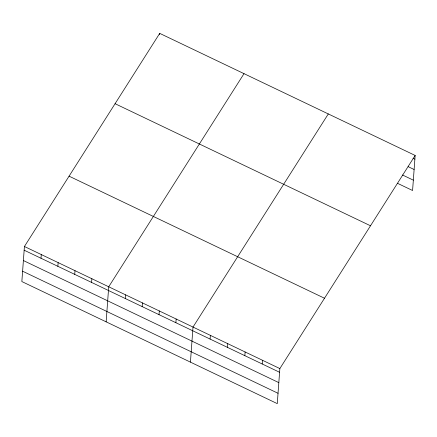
<?xml version="1.0" encoding="UTF-8"?>
<svg xmlns="http://www.w3.org/2000/svg" width="437" height="437" viewBox="0 0 437 437"><rect width="100%" height="100%" fill="white"/><g stroke="black" fill="none" stroke-linecap="round" stroke-linejoin="round"><path stroke-width="0.66" d="M24.423 246.495L21.85 281.554L277.276 403.63L279.855 368.571L415.15 155.446L159.724 33.37L24.423 246.495L279.855 368.571M41.012 258.256L41.28 254.553M57.87 266.313L58.143 262.61M74.727 274.37L75 270.667M91.584 282.428L91.857 278.724M106.142 321.84L108.715 286.781L244.015 73.656M125.304 298.542L125.572 294.838M159.631 34.605L159.724 33.37M142.162 306.599L142.435 302.896M159.019 314.656L159.292 310.953M175.876 322.714L176.149 319.01M190.434 362.126L193.007 327.067L328.307 113.942M210.104 339.074L210.377 335.365M227.475 347.377L227.743 343.668M244.84 355.68L245.113 351.971M262.211 363.977L262.484 360.274M415.15 155.446L412.577 190.505L397.604 183.349M413.08 158.298L414.877 159.155M408.131 166.639L414.118 169.501M402.553 175.008L413.336 180.159M115.073 103.7L370.5 225.782M69.073 176.166L324.5 298.242M24.15 250.199L279.582 372.28M23.39 260.545L278.822 382.626M22.609 271.208L278.036 393.284"/></g></svg>
